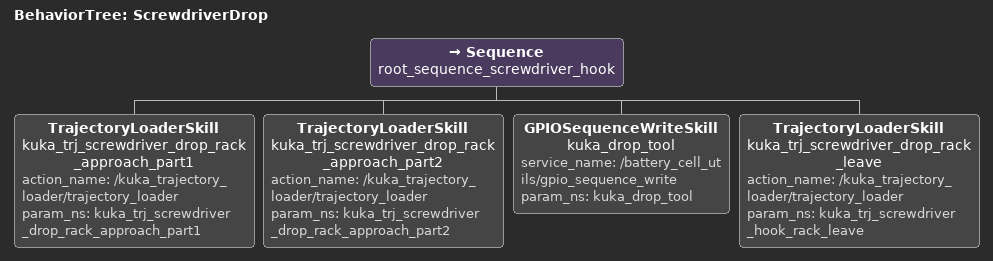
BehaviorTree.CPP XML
<root BTCPP_format="4" >
     <BehaviorTree ID="ScrewdriverDrop">
        <Sequence name="root_sequence_screwdriver_hook">
            <TrajectoryLoaderSkill name="kuka_trj_screwdriver_drop_rack_approach_part1" action_name= "/kuka_trajectory_loader/trajectory_loader" param_ns="kuka_trj_screwdriver_drop_rack_approach_part1"/>
            <!-- Same of hook -->
            <TrajectoryLoaderSkill name="kuka_trj_screwdriver_drop_rack_approach_part2" action_name= "/kuka_trajectory_loader/trajectory_loader" param_ns="kuka_trj_screwdriver_drop_rack_approach_part2"/>

            <GPIOSequenceWriteSkill name="kuka_drop_tool" service_name="/battery_cell_utils/gpio_sequence_write" param_ns="kuka_drop_tool"/>
            <!-- Same of hook -->
            <TrajectoryLoaderSkill name="kuka_trj_screwdriver_drop_rack_leave" action_name= "/kuka_trajectory_loader/trajectory_loader" param_ns="kuka_trj_screwdriver_hook_rack_leave"/>
        </Sequence>
     </BehaviorTree>
 </root>
